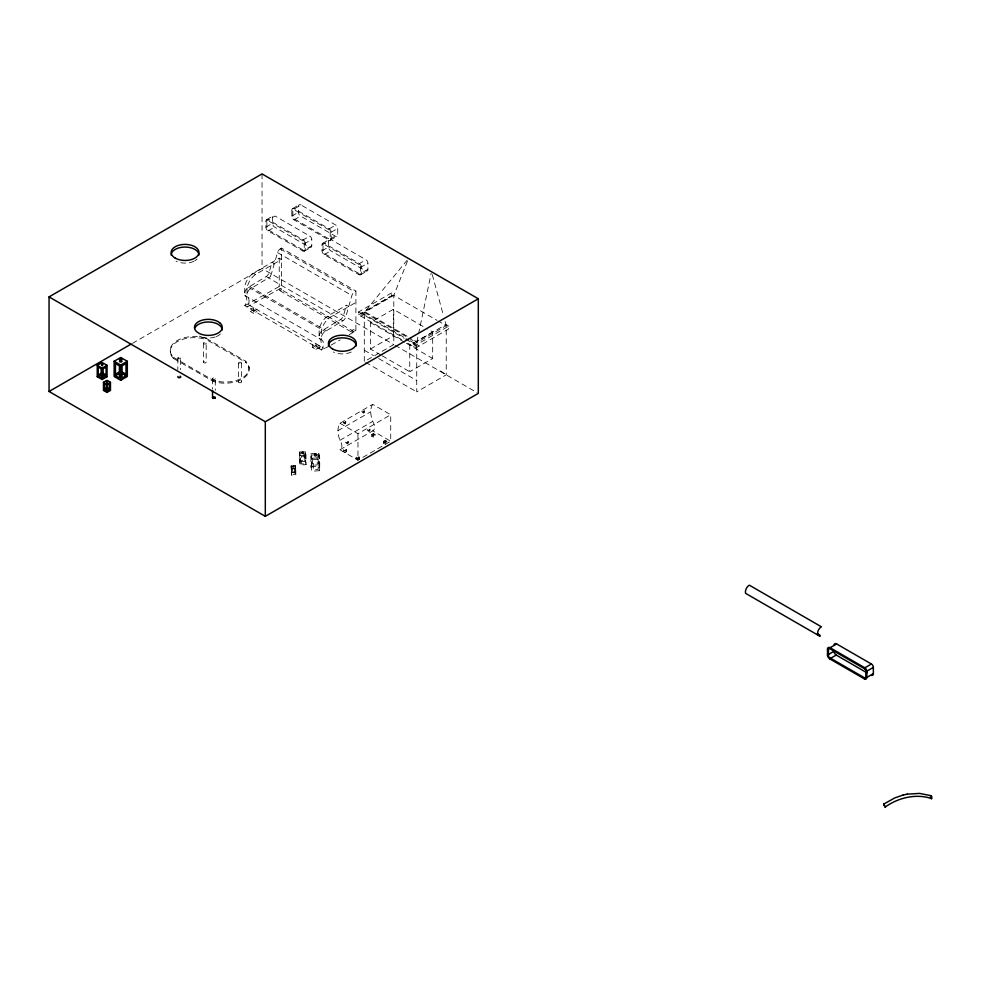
<?xml version="1.0" encoding="UTF-8"?>
<svg xmlns="http://www.w3.org/2000/svg" width="981" height="981" viewBox="0 0 981 981"><rect width="100%" height="100%" fill="white"/><g stroke="black" fill="none" stroke-linecap="round" stroke-linejoin="round"><path stroke-width="0.74" stroke-dasharray="4.91 3.68" d="M292.951 467.079C294.717 467.888 292.203 464.307 294.03 466.919M294.03 466L292.951 466.159M301.94 453.59L303.448 453.713L301.94 453.59L302.626 451.8L303.509 453.48M303.509 452.204L301.94 452.302M314.276 455.834C314.827 453.958 317.869 456.386 315.171 456.361C311.492 454.89 317.611 451.052 316.373 455.687M316.373 453.958L314.276 454.105M445.116 321.609L446.232 325.655L446.232 374.852L416.741 391.873L416.741 342.688L418.274 335.294M418.58 333.822L431.174 273.221M247.004 294.018L247.065 287.433A14.126 8.155 -60 0 1 255.403 274.557L281.522 259.475L279.229 258.15L253.11 273.233A14.126 8.155 -60 0 0 244.772 286.109L244.71 292.694L247.004 294.018L247.224 293.209A5.506 3.176 -60 0 1 250.756 288.598L270.609 276.593M329.91 345.803L321.498 349.959A8.424 4.868 -60 0 0 321.498 339.745A5.506 3.176 -60 0 1 321.388 336.961L319.095 335.637L319.315 334.828A5.506 3.176 -60 0 1 322.835 330.217L340.566 319.499A4.574 2.636 -60 0 0 343.485 315.465L346.428 305.25L348.721 306.575M281.522 248.119L280.235 248.867A4.157 2.391 -60 0 0 277.513 252.571L271.394 273.846A4.574 2.636 -60 0 1 268.475 277.881M349.138 334.705L355.907 330.793L355.907 291.063L354.619 291.811A4.157 2.391 -60 0 0 351.897 295.514L345.778 316.789A4.574 2.636 -60 0 1 342.86 320.824L325.128 331.541A5.506 3.176 -60 0 0 321.609 336.152L321.388 336.961L321.449 330.376A14.126 8.155 -60 0 1 329.788 317.501L355.907 302.418M407.434 261.277L393.798 295.391L393.798 344.576L364.307 361.609L364.307 312.424L407.581 259.671M241.179 363.436A1.386 0.797 0 0 0 239.965 362.234A1.386 0.797 0 0 0 238.763 363.436A1.386 0.797 0 0 0 241.179 363.436L241.314 363.252M321.498 349.959L244.821 305.692A8.424 4.868 -60 0 0 244.821 295.477A5.506 3.176 -60 0 1 244.71 292.694L244.931 291.884A5.506 3.176 -60 0 1 248.463 287.274L266.182 276.556A4.574 2.636 -60 0 0 269.101 272.522L272.044 262.295L274.337 263.619M266.66 219.621L273.221 215.832M311.774 245.716L302.749 250.928L268.095 230.915A3.102 1.79 60 0 1 265.9 227.114L265.9 221.301L275.06 216.016L309.824 236.09A2.771 1.594 60 0 1 311.774 239.474L311.774 245.716A3.495 2.023 60 0 1 309.297 247.138L274.643 227.126A3.102 1.79 60 0 1 272.46 223.337L272.46 217.524A3.679 2.121 60 0 1 275.06 216.016M292.62 208.597L299.168 204.808M291.848 210.277A3.679 2.121 60 0 1 294.459 208.781L329.224 228.843A2.771 1.594 60 0 1 331.173 232.227L331.173 238.469A3.495 2.023 60 0 1 328.696 239.891L294.042 219.891A3.102 1.79 60 0 1 291.848 216.09L291.848 210.277L301.008 204.992L335.772 225.066A2.771 1.594 60 0 1 337.734 228.45L337.734 234.68A3.495 2.023 60 0 1 335.257 236.114L300.603 216.102A3.102 1.79 60 0 1 298.408 212.313L298.408 206.501A3.679 2.121 60 0 1 301.008 204.992M265.9 227.114L272.46 223.337M291.848 216.09L298.408 212.313M268.095 230.915L274.643 227.126M294.042 219.891L300.603 216.102M265.9 221.301A3.679 2.121 60 0 1 268.512 219.805L303.264 239.867L309.824 236.09M329.224 228.843L335.772 225.066M302.749 250.928A3.495 2.023 60 0 0 305.226 249.493L305.226 243.263L311.774 239.474M132.398 343.362L262.037 268.512L393.798 344.576M331.173 232.227L337.734 228.45M304.502 251.099L311.051 247.31M322.786 243.3L337.734 234.68M330.45 240.075L336.998 236.286M367.9 269.383L358.874 274.594L324.221 254.594A3.102 1.79 60 0 1 322.026 250.793L322.026 244.98L331.173 239.695L365.938 259.769A2.771 1.594 60 0 1 367.9 263.153L367.9 269.383A3.495 2.023 60 0 1 365.423 270.817L330.769 250.805A3.102 1.79 60 0 1 328.574 247.016L328.574 241.203A3.679 2.121 60 0 1 331.173 239.695M322.026 250.793L328.574 247.016M324.221 254.594L330.769 250.805M244.821 305.692L279.229 286.526L281.522 287.85L247.126 307.016A8.424 4.868 -60 0 0 247.126 296.802M354.276 331.737L279.892 288.794L279.892 290.695L281.522 289.738L281.498 248.107L355.907 291.063M253.674 309.604L253.674 307.715L250.4 308.917L250.4 311.504L253.674 309.604L256.948 311.504L256.948 309.604L253.674 310.805L253.674 313.393L256.948 311.504M322.026 244.98A3.679 2.121 60 0 1 324.625 243.484L359.389 263.546L365.938 259.769M358.874 274.594A3.495 2.023 60 0 0 361.339 273.172L361.339 266.942L367.9 263.153M360.616 274.778L367.176 270.989M319.095 335.637L319.156 329.052A14.126 8.155 -60 0 1 327.482 316.176L346.428 305.25M401.67 339.659L358.58 314.778L358.58 311.946L391.345 293.025L394.104 294.619L364.613 311.651L411.247 338.568M358.58 314.778L391.345 295.87L391.345 293.025M361.033 314.312L393.798 295.391L437.06 320.37M361.033 316.201L364.307 314.312M312.657 347.446L315.931 345.557L319.205 347.446L319.205 345.557L315.931 346.747L315.931 349.334L312.657 347.446L312.657 344.858L315.931 343.657L315.931 345.557M315.931 349.334L319.205 347.446M353.614 329.469L351.983 330.413L351.983 332.314L353.614 331.357L353.614 329.469L355.907 330.793M331.186 345.067L340.162 339.88M380.898 355.073L370.413 349.028L370.413 322.541L393.356 309.297L427.434 328.966M370.413 349.028L393.356 335.784L393.356 309.297M432.682 331.995L409.739 345.238L409.739 371.725L432.682 358.482L432.682 331.995L428.746 329.726M413.467 344.576L446.232 325.655L438.372 321.118M413.467 346.477L448.685 326.133L448.685 328.966L415.919 347.887L406.907 342.688M389.42 442.002L357.967 460.175L339.941 449.764A7.419 4.292 60 0 0 339.941 440.31A20.944 12.091 60 0 1 339.941 423.277L372.706 404.356L390.732 414.767L390.732 441.254L372.706 430.843A7.419 4.292 60 0 0 372.706 421.389A20.944 12.091 60 0 1 372.706 404.356M337.979 430.659L370.744 411.738M339.941 440.31L372.706 421.389M339.941 423.277L357.967 433.688L390.732 414.767M339.941 449.764L373.283 430.561M346.514 449.776L343.24 451.665L343.24 449.776L344.883 448.832L346.514 449.776L346.514 451.665L344.883 452.609L344.883 448.832M371.75 434.448L373.393 433.504L375.024 434.448L375.024 436.349L373.393 437.293L371.75 436.349L371.75 434.448L375.024 436.349M371.75 436.349L375.024 434.448M359.304 457.158L356.017 459.047L356.017 457.158L357.66 456.214L359.304 457.158L359.304 459.047L357.66 459.991L357.66 456.214M383.546 441.266L385.19 440.322L386.821 441.266L386.821 443.154L385.19 444.099L383.546 443.154L383.546 441.266L386.821 443.154M383.546 443.154L386.821 441.266M299.438 452.045L305.312 451.64L306.011 455.025L306.011 464.675L300.137 465.08L299.438 452.045L300.137 465.08M310.928 453.762L318.788 453.222L319.72 457.759L319.72 470.684L311.86 471.223L310.928 466.686L310.928 453.762L311.86 458.299L311.86 471.223M300.137 455.429L306.011 455.025M311.86 458.299L319.72 457.759M299.438 461.695L305.312 461.291L306.011 464.675M291.136 465.889L295.306 465.607L295.796 468.011L295.796 474.865L291.639 475.147L291.136 465.889L291.639 475.147M310.928 466.686L318.788 466.147L319.72 470.684M291.639 468.305L295.796 468.011M291.136 472.744L295.306 472.462L295.796 474.865M448.685 326.133L445.926 324.539L416.435 341.56L412.547 339.316M280.235 248.867L354.619 291.811M277.513 252.571L351.897 295.514M364.307 312.424L407.569 337.39M408.881 338.151L416.741 342.688M361.854 312.89L408.881 340.039M410.181 340.799L419.194 345.999M358.58 311.946L404.197 338.286M405.496 339.034L415.919 345.054L415.919 347.887M370.413 322.541L405.153 342.59M406.465 343.35L432.682 358.482M395.11 345.337L477.024 392.633M266.182 276.556L342.86 320.824M253.11 273.233L255.403 274.557M327.482 316.176L329.788 317.501M279.892 290.695L351.983 332.314M382.21 355.833L409.739 371.725M364.307 350.254L373.491 355.551M378.727 358.58L416.741 380.53M249.738 286.526L326.415 330.793M248.463 287.274L325.128 331.541M365.619 362.369L416.741 391.873M244.821 295.477L321.498 339.745M248.107 304.502L324.785 348.77M250.4 311.504L253.674 313.393M206.366 338.482L245.691 361.18L245.691 362.32A23.887 13.795 0 0 1 242.086 379.156A23.887 13.795 0 0 1 212.914 381.229L173.6 358.531L173.6 357.403A23.887 13.795 0 0 1 177.205 340.554A23.887 13.795 0 0 1 206.366 338.482L206.366 339.61L245.691 362.32M343.24 449.776L346.514 451.665M356.017 457.158L359.304 459.047M173.6 357.403L212.914 380.101A23.887 13.795 0 0 0 242.086 378.016A23.887 13.795 0 0 0 245.691 361.18M440.653 370.953L446.232 374.852M432.29 274.68L443.522 315.735M238.628 363.252L238.628 382.161M212.558 378.887L212.509 388.868M177.892 358.2L177.843 369.641M305.447 453.283L305.864 463.032L305.447 461.009M300.002 455.724L299.573 453.688L300.002 463.437M295.404 466.772L295.698 468.219M295.404 472.253L295.698 473.7M385.19 440.322L385.19 444.099M373.393 433.504L373.393 437.293M357.967 433.688L357.967 460.175M318.788 453.222L318.788 466.147M305.312 451.64L305.312 461.291M295.306 465.607L295.306 472.462M279.229 258.15L279.229 286.526M262.037 173.919L262.037 268.512M248.966 366.919L248.966 368.059M241.363 363.044L241.363 381.952A1.386 0.797 0 0 1 239.278 382.651A1.386 0.797 0 0 1 239.278 381.266A1.386 0.797 0 0 1 241.363 381.952M215.28 378.678A1.386 0.797 0 0 1 213.196 379.377A1.386 0.797 0 0 1 213.196 377.979A1.386 0.797 0 0 1 215.28 378.678L215.28 390.328M212.914 380.101L212.914 381.229M206.182 343.24A1.386 0.797 0 0 1 204.097 343.939A1.386 0.797 0 0 1 204.097 342.541A1.386 0.797 0 0 1 206.182 343.24L206.182 362.161A1.386 0.797 0 0 1 204.097 362.847A1.386 0.797 0 0 1 204.097 361.462A1.386 0.797 0 0 1 206.182 362.161M203.398 343.24L203.398 362.161M180.627 357.991A1.386 0.797 0 0 1 178.542 358.69A1.386 0.797 0 0 1 178.542 357.305A1.386 0.797 0 0 1 180.627 357.991L180.627 369.641M170.314 351.664L170.314 352.792M197.071 259.082A13.906 8.032 0 0 1 194.863 260.75M193.98 261.228A13.906 8.032 0 0 1 176.102 261.228M220.382 334.03A13.906 8.032 0 0 1 216.323 336.593M215.293 336.974A13.906 8.032 0 0 1 202.466 337.292M201.399 336.974A13.906 8.032 0 0 1 199.413 336.164M351.259 352.032A13.906 8.032 0 0 1 333.381 352.032M173.6 358.531A23.887 13.795 0 0 1 177.205 341.695A23.887 13.795 0 0 1 206.366 339.61M319.205 338.42A8.424 4.868 -60 0 1 319.205 348.635M303.264 239.867A2.771 1.594 60 0 1 305.226 243.263M359.389 263.546A2.771 1.594 60 0 1 361.339 266.942M343.289 422.406C346.268 427.802 347.053 416.336 343.289 422.406M344.503 422.737C345.925 424.822 346.048 419.39 344.503 422.737M345.815 442.345C348.782 447.741 349.567 436.263 345.815 442.345M347.016 442.676C348.439 444.761 348.562 439.329 347.016 442.676M361.964 411.603C365.03 416.962 365.594 405.582 361.964 411.603M363.178 411.934C364.601 414.019 364.724 408.587 363.178 411.934M367.483 429.948C370.548 435.294 371.112 423.927 367.483 429.948M368.697 430.279C370.119 432.339 370.217 426.98 368.697 430.279M304.135 452.695L300.615 452.928L300.615 460.653L304.135 460.408L304.135 452.695M317.206 454.62L312.498 454.951L312.498 465.288L317.206 464.969L317.206 454.62M304.833 456.079L301.314 456.324L301.314 464.038L304.833 463.792L304.833 456.079M318.151 459.157L313.43 459.488L313.43 469.825L318.151 469.507L318.151 459.157M294.472 466.355L291.97 466.527L291.97 472.008L294.472 471.836L294.472 466.355M294.974 468.759L292.473 468.93L292.473 474.412L294.974 474.24L294.974 468.759M329.224 229.983L294.459 209.909A2.293 1.324 60 0 0 292.841 210.841L292.841 216.666A1.704 0.981 60 0 0 294.042 218.751L328.696 238.763A2.109 1.214 60 0 0 330.192 237.905L330.192 231.663A1.373 0.797 60 0 0 329.224 229.983M359.389 264.686L324.625 244.612A2.293 1.324 60 0 0 323.007 245.544L323.007 251.369A1.704 0.981 60 0 0 324.221 253.454L358.874 273.466A2.109 1.214 60 0 0 360.358 272.608L360.358 266.366A1.373 0.797 60 0 0 359.389 264.686M303.264 241.007L268.512 220.933A2.293 1.324 60 0 0 266.881 221.878L266.881 227.69A1.704 0.981 60 0 0 268.095 229.775L302.749 249.787A2.109 1.214 60 0 0 304.245 248.929L304.245 242.687A1.373 0.797 60 0 0 303.264 241.007M319.536 458.139L318.972 455.417L319.536 468.489L319.536 458.139M311.676 458.679L311.112 455.957L311.676 469.028L311.676 458.679M291.541 468.501L291.234 467.066L291.541 473.982L291.541 468.501"/><path stroke-width="1.47" d="M817.529 633.738L817.884 631.408A5.506 3.176 -60 0 1 821.416 626.798L749.325 585.179A5.506 3.176 -60 0 0 745.793 589.789L745.462 591.384A5.506 3.176 -60 0 0 745.695 593.395L820.079 636.338L819.822 635.063L817.529 633.738L817.786 635.014M930.356 796.02C932.453 794.414 932.232 800.999 930.442 797.884M883.599 804.162L885.291 807.081L883.599 804.162L894.88 797.86L903.084 795.064M178.027 376.508A1.386 0.797 0 0 0 178.542 377.611A1.386 0.797 0 0 0 180.43 377.317L180.578 377.121M213.196 396.9A1.386 0.797 0 0 0 212.914 398.163A1.386 0.797 0 0 0 215.097 398.004L215.244 397.808M101.497 364.957L102.392 365.852L102.613 364.871M106.512 382.063L106.978 382.713L107.444 382.063M49.05 296.887L262.037 173.919L478.311 298.776L478.311 393.369L265.311 516.337L49.05 391.48L49.05 296.887L265.311 421.744L478.311 298.776M49.05 391.48L131.074 344.123M97.229 365.337L102.147 362.504L107.064 365.337L107.064 376.692L102.147 379.524L97.229 376.692L97.229 365.337L102.147 368.169L107.064 365.337M114.139 361.278L120.724 357.464L127.322 361.278L127.322 376.483L120.724 380.285L114.139 376.483L114.139 361.278L120.724 365.079L127.322 361.278M98.21 374.987L101.166 373.283M97.229 376.692L100.92 374.558M115.464 374.202L119.412 371.922M103.483 382.332L106.978 380.321L110.461 382.332L110.461 390.389L106.978 392.4L103.483 390.389L103.483 382.332L106.978 384.344L110.461 382.332M115.464 375.723L119.412 378.004L119.412 365.839L115.464 363.559L115.464 375.723L120.724 372.682L125.997 375.723L125.997 363.559L122.049 365.839L122.049 378.004L125.997 375.723M107.677 384.748L109.762 383.546M104.182 389.187L106.279 387.973M103.483 390.389L106.978 388.378L110.461 390.389M873.36 673.64L864.335 678.852L829.681 658.84A3.102 1.79 60 0 1 827.486 655.05L827.486 649.226L836.646 643.941L871.41 664.014A2.771 1.594 60 0 1 873.36 667.399L873.36 673.64A3.495 2.023 60 0 1 871.533 675.333M827.486 655.05L834.046 651.261A3.102 1.79 60 0 0 836.229 655.063L867.032 672.843M829.681 658.84L836.229 655.063M827.486 649.226A3.679 2.121 60 0 1 830.085 647.73L864.85 667.803L871.41 664.014M864.335 678.852A3.495 2.023 60 0 0 866.812 677.417L866.812 671.188L873.36 667.399M907.143 794.181L919.565 793.408L930.895 795.665M903.01 795.088L907.241 794.156M122.049 371.922L125.997 374.202M98.21 367.041L101.166 368.746L101.166 377.82L98.21 376.115L98.21 365.901M103.128 373.283L106.083 374.987M102.147 373.847L107.064 376.692M104.182 383.546L106.279 384.748M107.677 387.973L109.762 389.187M212.558 397.808L212.509 390.328M265.311 421.744L265.311 516.337M120.724 365.079L120.724 380.285M109.762 382.737L109.762 389.984L107.677 391.198L107.677 384.111M106.978 384.344L106.978 392.4M106.279 384.111L106.279 391.198L104.182 389.984L104.182 382.737M102.147 368.169L102.147 379.524M885.218 807.007A46.046 35.892 -28.4 0 1 931.668 798.644M171.135 255.072A13.906 8.032 0 0 1 185.041 247.053A13.906 8.032 0 0 1 198.935 255.072M194.912 327.936A13.906 8.032 0 0 1 218.174 324.343L220.382 325.999A13.906 8.032 0 0 1 222.246 330.021M328.414 345.888A13.906 8.032 0 0 1 342.32 337.856A13.906 8.032 0 0 1 356.226 345.888M179.928 376.214A1.386 0.797 0 0 1 180.43 377.317M214.25 396.827A1.386 0.797 0 0 1 215.097 398.004M834.058 645.069A3.679 2.121 60 0 1 836.646 643.941M864.85 667.803A2.771 1.594 60 0 1 866.812 671.188M121.055 360.579A1.239 0.711 0 0 1 121.803 361.633A1.239 0.711 0 0 1 119.854 361.781A1.239 0.711 0 0 1 120.111 360.652M101.251 363.681L103.079 363.828L101.251 363.681M106.34 381.155L107.628 381.253L106.34 381.155M106.083 367.041L103.128 368.746L103.128 377.82L106.083 376.115L106.083 367.041M864.85 668.932L830.085 648.858A2.293 1.324 60 0 0 828.467 649.802L828.467 655.615A1.704 0.981 60 0 0 829.681 657.711L864.335 677.712A2.109 1.214 60 0 0 865.831 676.853L865.831 670.612A1.373 0.797 60 0 0 864.85 668.932M220.382 323.35L218.174 321.694A13.906 8.032 0 0 0 199.879 320.995A13.906 8.032 0 0 0 196.31 331.382L198.518 333.05A13.906 8.032 0 0 0 216.813 333.736A13.906 8.032 0 0 0 220.382 323.35M175.207 258.101A13.906 8.032 0 0 0 198.469 254.508A13.906 8.032 0 0 0 181.436 244.674A13.906 8.032 0 0 0 175.207 258.101M332.485 348.905A13.906 8.032 0 0 0 355.747 345.312A13.906 8.032 0 0 0 338.727 335.477A13.906 8.032 0 0 0 332.485 348.905M119.854 359.757A1.239 0.711 0 0 0 121.926 359.426A1.239 0.711 0 0 0 120.405 358.555A1.239 0.711 0 0 0 119.854 359.757"/></g></svg>
